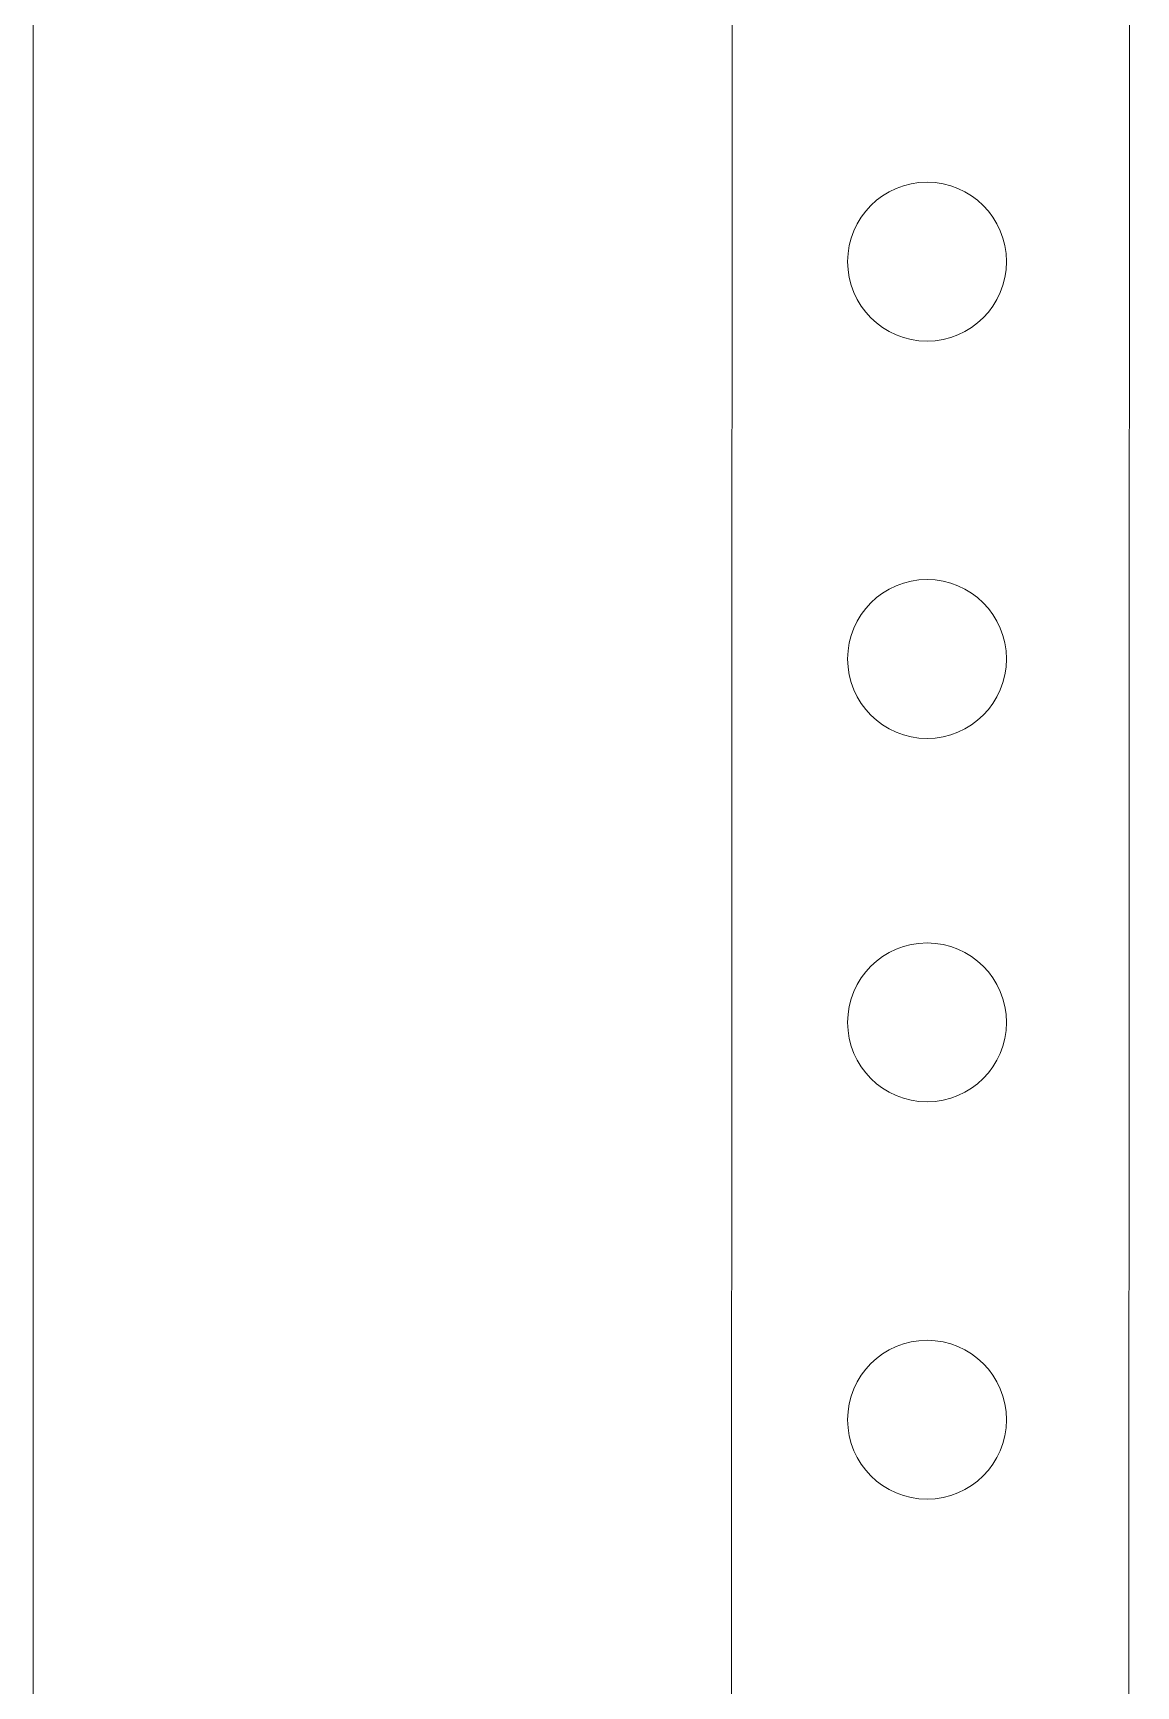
# Model space of a CAD drawing. Header units: millimetres. Extents: x 4962 to 7449, y 754 to 2938.
# Drawn here: x 5236.3 to 5291.8, y 1610.1 to 1693.3 of the extents above; entities that cross this region are included whole.
import ezdxf

# ---------------------------------------------------------------- set-up
doc = ezdxf.new("R2010")
doc.units = ezdxf.units.MM
doc.layers.add('002-PI-Kabelska kanalica', color=150, linetype='Continuous')
doc.layers.add('004-PI-DIN Šina', color=3, linetype='Continuous')

msp = doc.modelspace()

# ---------------------------------------------------------------- linework, layer by layer
at = {"layer": '002-PI-Kabelska kanalica', "color": 0, "linetype": 'ByBlock', "lineweight": 0}
msp.add_line((5236.271, 2759.351), (5236.271, 1076.351), dxfattribs=at)
at = {"layer": '004-PI-DIN Šina', "color": 0, "linetype": 'ByBlock', "lineweight": 0, "ltscale": 0.01}
for p, q in [((5271.785, 2607.11), (5271.271, 1179.695)), ((5291.271, 1179.695), (5291.785, 2607.11))]:
    msp.add_line(p, q, dxfattribs=at)
for centre in [(5281.271, 1681.762), (5281.271, 1661.762), (5281.271, 1643.468), (5281.271, 1623.468), (5281.271, 1623.468)]:
    msp.add_circle(centre, 4, dxfattribs=at)

doc.saveas('drawing.dxf')
